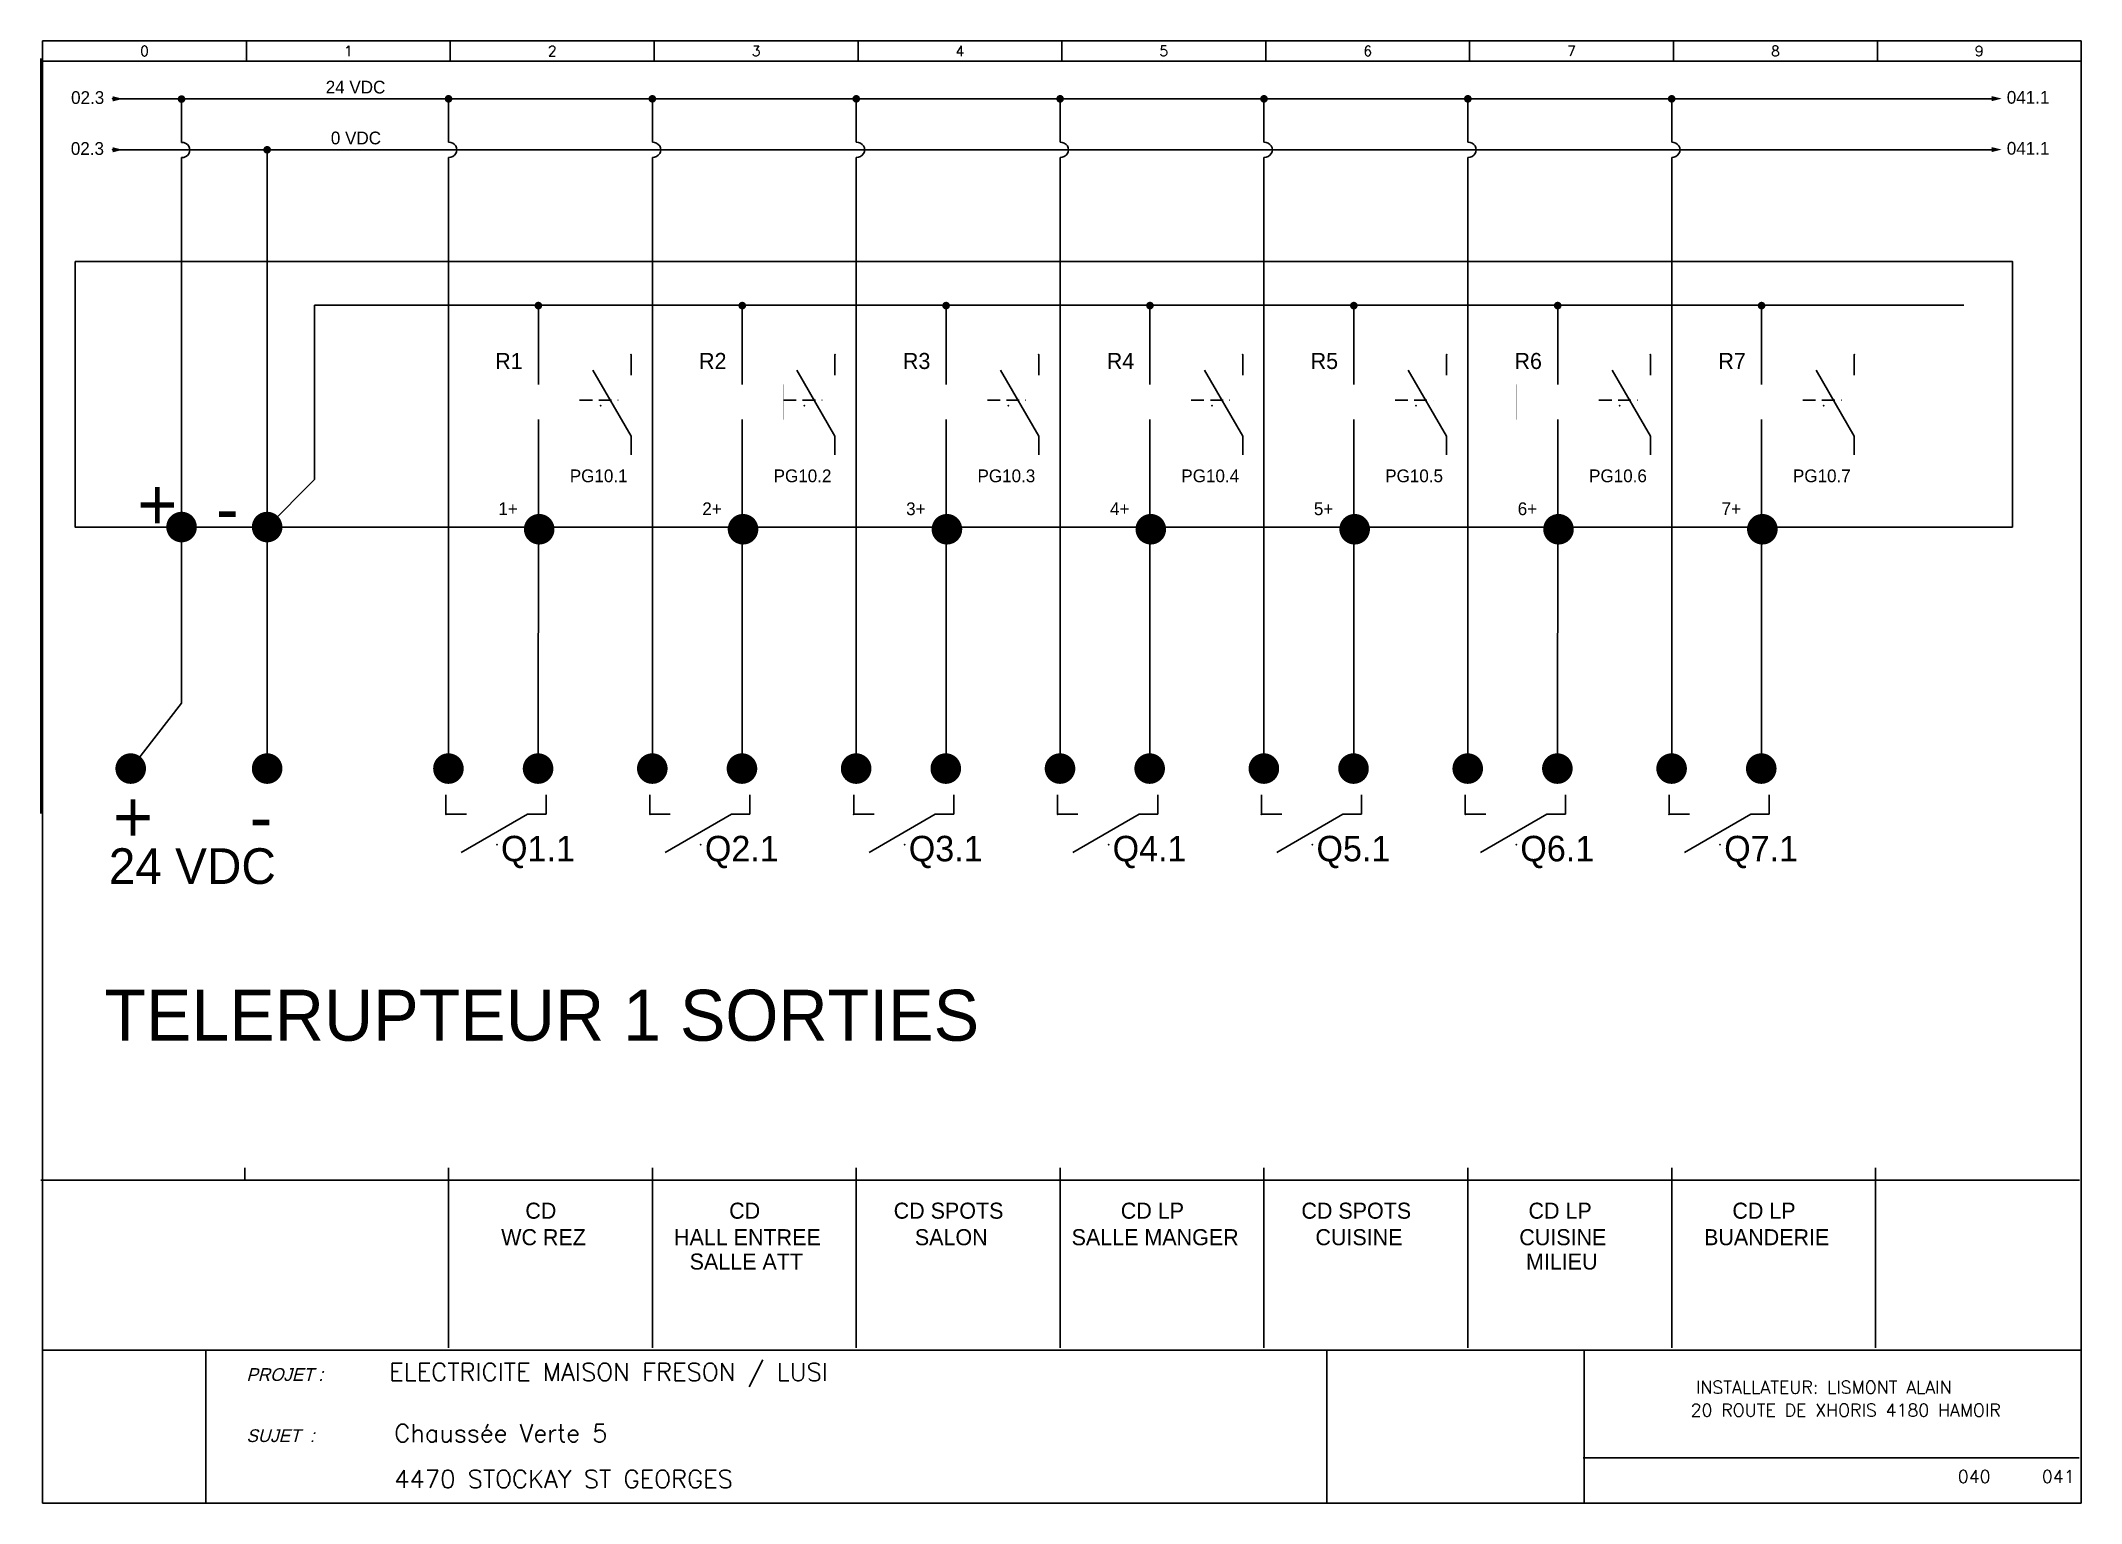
# Model space of a CAD drawing. Extents: x 5 to 405, y 4 to 291.
import ezdxf
from ezdxf.enums import TextEntityAlignment as Align

# ---------------------------------------------------------------- set-up
doc = ezdxf.new("R2010")
doc.units = 0
doc.header["$LTSCALE"] = 5
doc.header["$MEASUREMENT"] = 0
doc.linetypes.add('DASHED', pattern=[0.75, 0.5, -0.25])
doc.layers.get('0').update_dxf_attribs({"linetype": 'CONTINUOUS'})
for name, color, linetype in [('2', 1, 'CONTINUOUS'), ('3', 4, 'CONTINUOUS'), ('A', 7, 'CONTINUOUS'), ('C', 6, 'CONTINUOUS'), ('M', 6, 'CONTINUOUS'), ('PLC', 7, 'CONTINUOUS'), ('S', 7, 'CONTINUOUS'), ('T2', 1, 'CONTINUOUS'), ('T3', 4, 'CONTINUOUS')]:
    doc.layers.add(name, color=color, linetype=linetype)
doc.styles.add('ROMANS', font='romans', dxfattribs={"width": 0.7, "height": 3})

# ---------------------------------------------------------------- blocks, each defined once
blk = doc.blocks.new('REFOUT')
at = {"linetype": 'Continuous'}
blk.add_solid([(0, 0.5), (0, -0.5), (2, 0)], dxfattribs=at)
at = {"layer": 'C', "color": 1, "linetype": 'Continuous'}
blk.add_point((0, 0), dxfattribs=at)
at = {"linetype": 'Continuous'}
blk.add_attdef('REF', (3, -1), '', height=2.5, dxfattribs=at)
at = {"linetype": 'Continuous', "flags": 1}
blk.add_attdef('INOUT', (-1, -2), '', height=0.5, dxfattribs=at)
blk = doc.blocks.new('TERCON09')
at = {"linetype": 'Continuous'}
for p, q in [((-0.5, 0), (0.5, 0)), ((0, -0.5), (0, 0))]:
    blk.add_line(p, q, dxfattribs=at)
at = {"linetype": 'Continuous', "const_width": 0.75}
blk.add_lwpolyline([(0, -0.375, 1), (0, 0.375, 1)], format="xyb", close=True, dxfattribs=at)
at = {"layer": 'C', "color": 1, "linetype": 'Continuous'}
blk.add_point((-0.5, 0), dxfattribs=at)
at = {"layer": 'C', "color": 4, "linetype": 'Continuous'}
blk.add_point((-0.5, 0), dxfattribs=at)
at = {"layer": 'C', "color": 5, "linetype": 'Continuous'}
blk.add_point((0, 0), dxfattribs=at)
at = {"layer": 'C', "color": 3, "linetype": 'Continuous'}
blk.add_point((0.5, 0), dxfattribs=at)
at = {"layer": 'C', "color": 2, "linetype": 'Continuous'}
blk.add_point((0, -0.5), dxfattribs=at)
at = {"layer": 'C', "color": 6, "linetype": 'Continuous'}
blk.add_point((0, -0.5), dxfattribs=at)
blk = doc.blocks.new('PONT')
at = {"layer": '2'}
for p, q in [((0, 3.41), (0, 1.5)), ((0, -1.5), (0, -3.41))]:
    blk.add_line(p, q, dxfattribs=at)
blk.add_ellipse((0, 0), major_axis=(-1.65, 0), ratio=0.909509, start_param=1.570796, end_param=4.712389, dxfattribs=at)
blk = doc.blocks.new('COMMENT')
for p, q in [((0, 0), (40, 0)), ((0, 0), (0, -32.88)), ((40, 0), (40, -32.88))]:
    blk.add_line(p, q)
at = {"linetype": 'Continuous'}
for tag, p in [('COMM1', (18.11, -7.55)), ('COMM2', (18.64, -12.75)), ('COMM3', (18.43, -17.53))]:
    blk.add_attdef(tag, text='', height=3.15, dxfattribs=at).set_placement(p, align=Align.CENTER)
blk = doc.blocks.new('REL CONTACT')
for p, q in [((-30.98, 1.04), (-30.98, 4.87)), ((-11.33, 1.04), (-11.33, 4.87)), ((-30.98, 1.04), (-26.98, 1.04)), ((-14.98, 1.04), (-27.97, -6.46)), ((-14.98, 1.04), (-11.33, 1.04))]:
    blk.add_line(p, q)
at = {"layer": 'A', "color": 1, "linetype": 'DASHED'}
blk.add_point((-20.98, -4.96), dxfattribs=at)
at = {"layer": 'C', "color": 2, "linetype": 'DASHED'}
blk.add_point((-30.98, 1.04), dxfattribs=at)
at = {"color": 1, "linetype": 'Continuous'}
blk.add_attdef('ADRESSE_Q', (-20.18, -8.2), '', height=5, dxfattribs=at)
blk = doc.blocks.new('RELAIS BOB')
for p, q in [((-12.93, 3.56), (-12.93, 19.02)), ((5.26, 9.38), (5.26, 5.38)), ((5.26, -6.62), (-2.24, 6.37)), ((-12.93, -24.87), (-12.93, -3.35)), ((5.26, -6.62), (5.26, -10.27))]:
    blk.add_line(p, q)
at = {"linetype": 'DASHED'}
blk.add_line((-4.83, 0.44), (2.73, 0.44), dxfattribs=at)
at = {"const_width": 0.01}
blk.add_lwpolyline([(-21.01, 3.56), (-4.84, 3.56), (-4.84, -3.35), (-21.01, -3.35)], close=True, dxfattribs=at)
at = {"layer": 'A', "color": 1, "linetype": 'DASHED'}
blk.add_point((-0.74, -0.62), dxfattribs=at)
at = {"layer": 'C', "color": 2, "linetype": 'DASHED'}
blk.add_point((5.26, 9.38), dxfattribs=at)
at = {"layer": 'S', "xscale": 4, "yscale": 4, "zscale": 4}
blk.add_blockref('TERCON09', (-12.77, -24.87), dxfattribs=at)
at = {"color": 1, "linetype": 'Continuous'}
for tag, height, p in [('MATCODE', 3.15, (-16.02, 6.58)), ('PIN', 2.5, (-16.96, -22.1))]:
    blk.add_attdef(tag, text='', height=height, dxfattribs=at).set_placement(p, align=Align.RIGHT)
blk.add_attdef('PG', (-6.77, -15.64), '', height=2.5, dxfattribs=at)
blk = doc.blocks.new('ZONENR')
at = {"layer": '2', "style": 'ROMANS'}
blk.add_attdef('ZONENR', text='', height=2, dxfattribs=at).set_placement((20, 2), align=Align.MIDDLE)
blk = doc.blocks.new('CARTOUCHE')
at = {"color": 4}
blk.add_line((317.25, 13.9), (414.59, 13.9), dxfattribs=at)
at = {"layer": '2'}
for p, q in [((55, 292), (55, 288)), ((95, 292), (95, 288)), ((135, 292), (135, 288)), ((175, 292), (175, 288)), ((215, 292), (215, 288)), ((255, 292), (255, 288)), ((295, 292), (295, 288)), ((335, 292), (335, 288)), ((375, 292), (375, 288)), ((15, 288), (415, 288))]:
    blk.add_line(p, q, dxfattribs=at)
at = {"layer": '3'}
for p, q in [((15, 292), (415, 292)), ((15, 292), (15, 5)), ((415, 292), (415, 5)), ((415, 35), (15, 35)), ((47, 5), (47, 35)), ((415, 5), (15, 5))]:
    blk.add_line(p, q, dxfattribs=at)
for points in [[(267, 5), (267, 35)], [(317.5, 5), (317.5, 35)]]:
    blk.add_lwpolyline(points, dxfattribs=at)
at = {"layer": '2'}
for p, values in [((15, 288), {'ZONENR': '0'}), ((55, 288), {'ZONENR': '1'}), ((95, 288), {'ZONENR': '2'}), ((135, 288), {'ZONENR': '3'}), ((175, 288), {'ZONENR': '4'}), ((215, 288), {'ZONENR': '5'}), ((255, 288), {'ZONENR': '6'}), ((295, 288), {'ZONENR': '7'}), ((335, 288), {'ZONENR': '8'}), ((375, 288), {'ZONENR': '9'})]:
    blk.add_blockref('ZONENR', p, dxfattribs=at).add_auto_attribs(values)
at = {"layer": 'T2', "oblique": 15}
for s, p in [('PROJET :', (55, 29)), ('SUJET  :', (55, 17))]:
    blk.add_text(s, height=2.5, dxfattribs=at).set_placement(p)
at = {"layer": 'T3', "style": 'ROMANS'}
for tag, p in [('PROJET', (107, 26)), ('SUJET1', (78, 17)), ('SUJET2', (78, 11.5))]:
    blk.add_attdef(tag, p, '', height=3.5, dxfattribs=at)

msp = doc.modelspace()

# ---------------------------------------------------------------- linework, layer by layer
for p, q in [((45, 288), (45, 288)), ((45, 67.83), (45, 70.28)), ((85, 67.83), (85, 70.28)), ((85, 67.83), (85, 70.28)), ((85, 67.83), (85, 69.89)), ((125, 67.83), (125, 70.28)), ((125, 67.83), (125, 70.28)), ((125, 67.83), (125, 69.89)), ((165, 67.83), (165, 70.28)), ((165, 67.83), (165, 70.28)), ((165, 67.83), (165, 69.89)), ((205, 67.83), (205, 70.28)), ((205, 67.83), (205, 70.28)), ((205, 67.83), (205, 70.28)), ((205, 67.83), (205, 69.89)), ((205, 67.83), (205, 69.89)), ((245, 67.83), (245, 70.28)), ((245, 67.83), (245, 70.28)), ((245, 67.83), (245, 69.89)), ((285, 67.83), (285, 70.28)), ((285, 67.83), (285, 70.28)), ((285, 67.83), (285, 69.89)), ((325, 67.83), (325, 70.28)), ((325, 67.83), (325, 70.28)), ((325, 67.83), (325, 70.28)), ((325, 67.83), (325, 69.89)), ((325, 67.83), (325, 69.89)), ((365, 67.83), (365, 70.28)), ((365, 67.83), (365, 69.89)), ((45, 67.83), (5, 67.83)), ((45, 67.83), (85, 67.83)), ((85, 67.83), (405, 67.83)), ((85, 67.83), (125, 67.83)), ((125, 67.83), (165, 67.83)), ((165, 67.83), (205, 67.83)), ((205, 67.83), (245, 67.83)), ((245, 67.83), (285, 67.83)), ((285, 67.83), (325, 67.83)), ((325, 67.83), (365, 67.83))]:
    msp.add_line(p, q)
msp.add_lwpolyline([(11.73, 248.14), (391.86, 248.14), (391.86, 196.02), (11.73, 196.02)], close=True)
at = {"layer": '2'}
for p, q in [((19.11, 280.06), (388.08, 280.06)), ((32.61, 273.44), (32.61, 280.01)), ((85, 273.47), (85, 280.06)), ((125, 273.47), (125, 280.06)), ((165, 273.47), (165, 280.06)), ((205, 273.47), (205, 280.06)), ((245, 273.47), (245, 280.06)), ((285, 273.47), (285, 280.06)), ((325, 273.47), (325, 280.06)), ((19.11, 270.06), (387.72, 270.06)), ((49.41, 148.62), (49.41, 270.07)), ((85, 148.43), (85, 268.56)), ((125, 148.43), (125, 268.56)), ((165, 148.43), (165, 268.56)), ((205, 148.43), (205, 268.56)), ((245, 148.43), (245, 268.56)), ((285, 148.43), (285, 268.56)), ((325, 148.43), (325, 268.56)), ((32.63, 161.47), (32.61, 266.61)), ((58.71, 239.57), (382.34, 239.57)), ((58.71, 205.35), (58.71, 239.57)), ((49.41, 196.02), (58.71, 205.35)), ((102.61, 148.81), (102.63, 201.65)), ((142.61, 148.81), (142.63, 201.65)), ((182.61, 148.81), (182.63, 201.65)), ((222.61, 148.81), (222.63, 201.65)), ((262.61, 148.81), (262.63, 201.65)), ((302.61, 148.81), (302.63, 201.65)), ((342.61, 148.81), (342.63, 201.65)), ((22.64, 148.62), (32.63, 161.47))]:
    msp.add_line(p, q, dxfattribs=at)
at = {"layer": 'M'}
msp.add_line((5, 288), (5, 139.81), dxfattribs=at)
at = {"layer": 'M', "const_width": 0.005}
msp.add_lwpolyline([(11.73, 155.92), (391.86, 155.92), (391.86, 91.52), (11.73, 91.52)], close=True, dxfattribs=at)

# ---------------------------------------------------------------- block references
for p in [(85, 270.06), (125, 270.06), (165, 270.06), (205, 270.06), (245, 270.06), (285, 270.06), (325, 270.06)]:
    msp.add_blockref('PONT', p)
for name, p, values in [('REL CONTACT', (115.48, 138.62), {'ADRESSE_Q': 'Q1.1'}), ('REL CONTACT', (155.48, 138.62), {'ADRESSE_Q': 'Q2.1'}), ('REL CONTACT', (195.48, 138.62), {'ADRESSE_Q': 'Q3.1'}), ('REL CONTACT', (235.48, 138.62), {'ADRESSE_Q': 'Q4.1'}), ('REL CONTACT', (275.48, 138.62), {'ADRESSE_Q': 'Q5.1'}), ('REL CONTACT', (315.48, 138.62), {'ADRESSE_Q': 'Q6.1'}), ('REL CONTACT', (355.48, 138.62), {'ADRESSE_Q': 'Q7.1'}), ('COMMENT', (125, 67.83), {'COMM2': 'HALL ENTREE', 'COMM1': 'CD', 'COMM3': 'SALLE ATT'})]:
    msp.add_blockref(name, p).add_auto_attribs(values)
ref = msp.add_blockref('COMMENT', (85, 67.83))
ref.add_attrib('COMM2', 'WC REZ', dxfattribs={"linetype": 'Continuous', "height": 3.15}).set_placement((103.64, 55.08), align=Align.CENTER)
ref.add_attrib('COMM1', 'CD', dxfattribs={"linetype": 'Continuous', "height": 3.15}).set_placement((103.11, 60.28), align=Align.CENTER)
ref = msp.add_blockref('COMMENT', (165, 67.83))
ref.add_attrib('COMM2', 'SALON', dxfattribs={"linetype": 'Continuous', "height": 3.15}).set_placement((183.64, 55.08), align=Align.CENTER)
ref.add_attrib('COMM1', 'CD SPOTS', dxfattribs={"linetype": 'Continuous', "height": 3.15}).set_placement((183.11, 60.28), align=Align.CENTER)
ref = msp.add_blockref('COMMENT', (205, 67.83))
ref.add_attrib('COMM2', 'SALLE MANGER', dxfattribs={"linetype": 'Continuous', "height": 3.15}).set_placement((223.64, 55.08), align=Align.CENTER)
ref.add_attrib('COMM1', 'CD LP', dxfattribs={"linetype": 'Continuous', "height": 3.15}).set_placement((223.11, 60.28), align=Align.CENTER)
ref = msp.add_blockref('COMMENT', (245, 67.83))
ref.add_attrib('COMM2', 'CUISINE', dxfattribs={"linetype": 'Continuous', "height": 3.15}).set_placement((263.64, 55.08), align=Align.CENTER)
ref.add_attrib('COMM1', 'CD SPOTS', dxfattribs={"linetype": 'Continuous', "height": 3.15}).set_placement((263.11, 60.28), align=Align.CENTER)
ref = msp.add_blockref('COMMENT', (325, 67.83))
ref.add_attrib('COMM2', 'BUANDERIE', dxfattribs={"linetype": 'Continuous', "height": 3.15}).set_placement((343.64, 55.08), align=Align.CENTER)
ref.add_attrib('COMM1', 'CD LP', dxfattribs={"linetype": 'Continuous', "height": 3.15}).set_placement((343.11, 60.28), align=Align.CENTER)
at = {"layer": '2'}
ref = msp.add_blockref('CARTOUCHE', (-9.65, -0.55), dxfattribs=at)
ref.add_attrib('PAGENR', '040', dxfattribs={"layer": 'T2', "height": 2.5, "style": 'ROMANS'}).set_placement((384.35, 8.45), align=Align.CENTER)
ref.add_attrib('PAGENXT', '041', dxfattribs={"layer": 'T2', "height": 2.5, "style": 'ROMANS'}).set_placement((400.85, 8.45), align=Align.CENTER)
ref.add_attrib('PROJET', 'ELECTRICITE MAISON FRESON / LUSI', (73.35, 28.45), dxfattribs={"layer": 'T3', "height": 3.5, "style": 'ROMANS'})
ref.add_attrib('SUJET1', 'Chaussée Verte 5', (74.35, 16.45), dxfattribs={"layer": 'T3', "height": 3.5, "style": 'ROMANS'})
ref.add_attrib('SUJET2', '4470 STOCKAY ST GEORGES', (74.35, 7.45), dxfattribs={"layer": 'T3', "height": 3.5, "style": 'ROMANS'})
ref.add_attrib('DESS3', 'INSTALLATEUR: LISMONT ALAIN ', dxfattribs={"layer": 'T2', "height": 2.5, "style": 'ROMANS'}).set_placement((355.69, 25.95), align=Align.CENTER)
ref.add_attrib('DESS4', '20 ROUTE DE XHORIS 4180 HAMOIR', dxfattribs={"layer": 'T2', "height": 2.5, "style": 'ROMANS'}).set_placement((359.14, 21.45), align=Align.CENTER)
at = {"layer": 'M'}
msp.add_blockref('PONT', (32.61, 270.02), dxfattribs=at)
for p, values in [((115.56, 220.46), {'MATCODE': 'R1', 'PG': 'PG10.1', 'PIN': '1+'}), ((155.56, 220.46), {'MATCODE': 'R2', 'PG': 'PG10.2', 'PIN': '2+'}), ((195.56, 220.46), {'MATCODE': 'R3', 'PG': 'PG10.3', 'PIN': '3+'}), ((235.56, 220.46), {'MATCODE': 'R4', 'PG': 'PG10.4', 'PIN': '4+'}), ((275.56, 220.46), {'MATCODE': 'R5', 'PG': 'PG10.5', 'PIN': '5+'}), ((315.56, 220.46), {'MATCODE': 'R6', 'PG': 'PG10.6', 'PIN': '6+'}), ((355.56, 220.46), {'MATCODE': 'R7', 'PG': 'PG10.7', 'PIN': '7+'})]:
    msp.add_blockref('RELAIS BOB', p, dxfattribs=at).add_auto_attribs(values)
at = {"layer": 'PLC'}
msp.add_blockref('COMMENT', (285, 67.83), dxfattribs=at).add_auto_attribs({'COMM2': 'CUISINE', 'COMM1': 'CD LP', 'COMM3': 'MILIEU'})
at = {"layer": 'S'}
ref = msp.add_blockref('REFOUT', (19.11, 280.06), dxfattribs=at)
ref.add_attrib('REF', '02.3', (10.94, 279.06), dxfattribs={"layer": '0', "linetype": 'Continuous', "height": 2.5})
for p in [(32.61, 280.01), (85, 280.06), (125, 280.06), (165, 280.06), (205, 280.06), (245, 280.06), (285, 280.06), (325, 280.06), (49.41, 270.06), (102.63, 239.48), (142.63, 239.48), (182.63, 239.48), (222.63, 239.48), (262.63, 239.48), (302.63, 239.48), (342.63, 239.48)]:
    msp.add_blockref('TERCON09', p, dxfattribs=at)
for p in [(387.75, 280.1), (387.75, 270.1)]:
    msp.add_blockref('REFOUT', p, dxfattribs=at).add_auto_attribs({'REF': '041.1'})
ref = msp.add_blockref('REFOUT', (19.11, 270.06), dxfattribs=at)
ref.add_attrib('REF', '02.3', (10.89, 269.06), dxfattribs={"layer": '0', "linetype": 'Continuous', "height": 2.5})
at = {"layer": 'S', "xscale": 4, "yscale": 4, "zscale": 4}
for p in [(32.62, 196.02), (49.41, 196.02), (22.64, 148.62), (49.41, 148.62), (84.98, 148.62), (102.57, 148.62), (124.98, 148.62), (142.57, 148.62), (164.98, 148.62), (182.57, 148.62), (204.98, 148.62), (222.57, 148.62), (244.98, 148.62), (262.57, 148.62), (284.98, 148.62), (302.57, 148.62), (324.98, 148.62), (342.57, 148.62)]:
    msp.add_blockref('TERCON09', p, dxfattribs=at)

# ---------------------------------------------------------------- texts
at = {"layer": 'M', "attachment_point": 1}
for s, insert, char_height, width in [('{\\C1;24 VDC}', (60.9, 283.61), 2.5, 15.7189), ('{\\C1;0 VDC}', (61.91, 273.63), 2.5, 12.9232), ('+', (23.97, 205.5), 10, 7.7372), ('-', (39.38, 204.68), 10, 7.7372), ('+', (19.18, 144.18), 10, 7.7372), ('-', (45.96, 144.18), 10, 7.7372), ('24 VDC', (18.34, 132.98), 7, 42.7433), ('TELERUPTEUR 1 SORTIES', (17.46, 105.21), 10, 210.091)]:
    msp.add_mtext(s, dxfattribs=dict(at, insert=insert, char_height=char_height, width=width))

doc.saveas('drawing.dxf')
